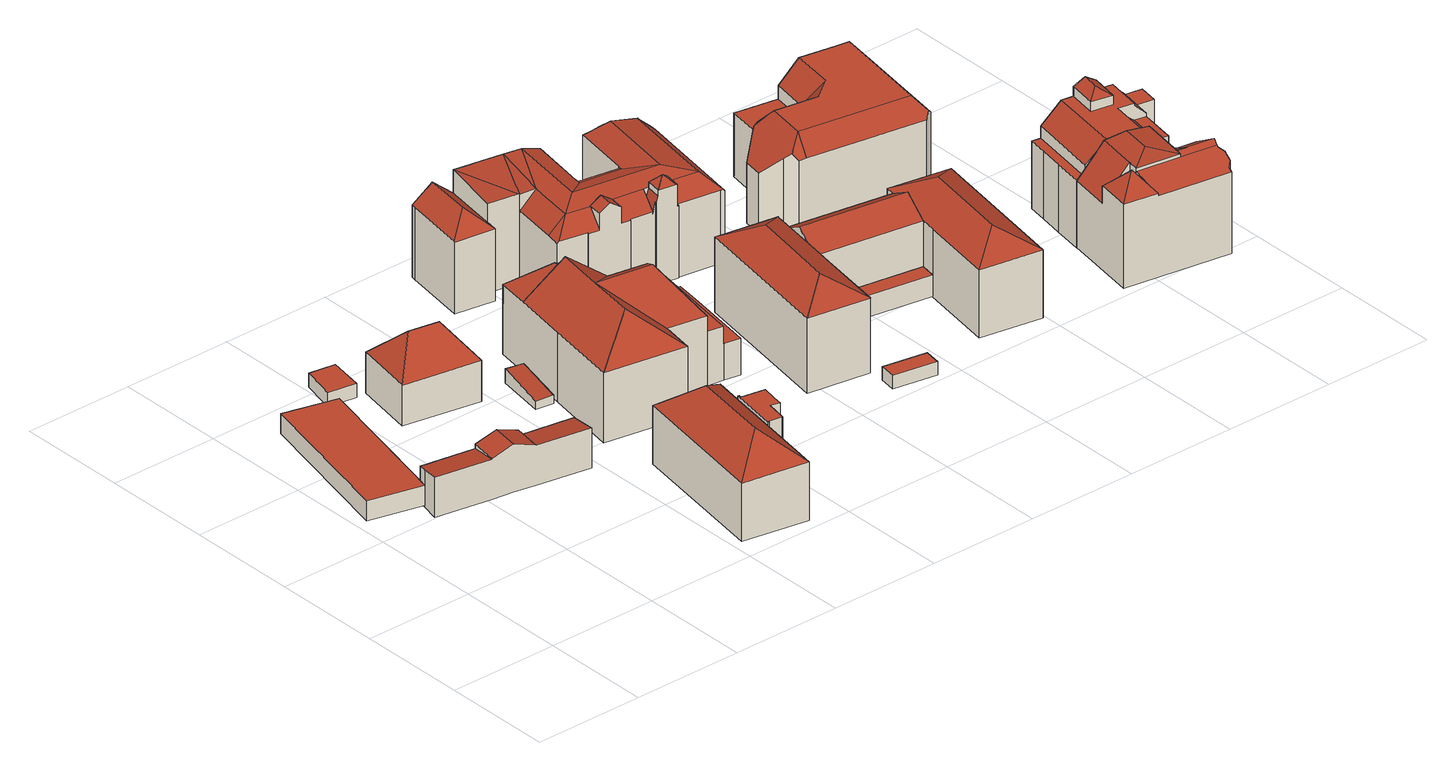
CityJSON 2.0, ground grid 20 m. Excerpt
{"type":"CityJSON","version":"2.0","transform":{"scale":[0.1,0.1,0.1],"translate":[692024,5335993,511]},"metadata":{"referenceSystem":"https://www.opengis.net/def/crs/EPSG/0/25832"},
"CityObjects":{
"building1":{"type":"Building","attributes":{"Gemeindeschluessel":"09162000","HoeheDach":"516.491","HoeheGrund":"512.880","Methode":"1000","NiedrigsteTraufeDesGebaeudes":"516.491","Geometrietyp2DReferenz":"3000","function":"31001_2000","roofType":"1000","measuredHeight":3.61,"storeysAboveGround":1},"geometry":[{"type":"Solid","lod":"2","boundaries":[[[[0,1,2,3]],[[4,5,6,3,2]],[[7,8,5,4]],[[9,0,3,6]],[[9,8,7,1,0]],[[8,9,6,5]],[[1,7,4,2]]]],"semantics":{"surfaces":[{"type":"WallSurface"},{"type":"GroundSurface"},{"type":"RoofSurface","Dachneigung":"90.000","Dachorientierung":"-1.000","Flaeche":"286.578","Z_MAX":"3.611","Z_MAX_ASL":"516.491","Z_MIN":"3.611","Z_MIN_ASL":"516.491"}],"values":[[0,1,0,0,2,0,0]]}}]},
"building2":{"type":"Building","attributes":{"Gemeindeschluessel":"09162000","HoeheDach":"521.251","HoeheGrund":"512.650","Methode":"2000","NiedrigsteTraufeDesGebaeudes":"518.923","Geometrietyp2DReferenz":"3000","function":"31001_1000","roofType":"1000","measuredHeight":8.6,"storeysAboveGround":2},"geometry":[{"type":"Solid","lod":"2","boundaries":[[[[10,11,12,13,14,15,16,17,18,19,20,21]],[[22,23,24,25]],[[26,27,16,15]],[[26,15,14,28]],[[12,11,10,21,20,25,24,29,30,31,32,33]],[[19,22,25,20]],[[34,27,26,28,35,32,31,30,29,24,23,36]],[[33,32,35,37,13,12]],[[27,34,17,16]],[[36,23,22,19,18]],[[37,35,28,14,13]],[[17,34,36,18]]]],"semantics":{"surfaces":[{"type":"WallSurface"},{"type":"RoofSurface","Dachneigung":"71.464","Dachorientierung":"100.058","Flaeche":"21.105","Z_MAX":"8.601","Z_MAX_ASL":"521.251","Z_MIN":"7.294","Z_MIN_ASL":"519.944"},{"type":"GroundSurface"},{"type":"RoofSurface","Dachneigung":"71.459","Dachorientierung":"280.062","Flaeche":"20.927","Z_MAX":"8.601","Z_MAX_ASL":"521.251","Z_MIN":"7.294","Z_MIN_ASL":"519.944"},{"type":"RoofSurface","Dachneigung":"82.028","Dachorientierung":"9.763","Flaeche":"51.138","Z_MAX":"7.143","Z_MAX_ASL":"519.793","Z_MIN":"6.433","Z_MIN_ASL":"519.083"},{"type":"RoofSurface","Dachneigung":"80.293","Dachorientierung":"9.747","Flaeche":"53.078","Z_MAX":"7.173","Z_MAX_ASL":"519.823","Z_MIN":"6.273","Z_MIN_ASL":"518.923"}],"values":[[0,0,1,0,2,0,0,0,3,4,5,0]]}}]},
"building3":{"type":"Building","attributes":{"Gemeindeschluessel":"09162000","HoeheDach":"515.335","HoeheGrund":"512.840","Methode":"1000","NiedrigsteTraufeDesGebaeudes":"515.335","Geometrietyp2DReferenz":"3000","function":"31001_2000","roofType":"1000","measuredHeight":2.5},"geometry":[{"type":"Solid","lod":"2","boundaries":[[[[38,39,40,41]],[[42,43,44,41,40,45]],[[45,46,47,48,43,42]],[[46,39,38,49,48,47]],[[49,38,41,44,43,48]],[[39,46,45,40]]]],"semantics":{"surfaces":[{"type":"WallSurface"},{"type":"GroundSurface"},{"type":"RoofSurface","Dachneigung":"90.000","Dachorientierung":"-1.000","Flaeche":"32.997","Z_MAX":"2.495","Z_MAX_ASL":"515.335","Z_MIN":"2.495","Z_MIN_ASL":"515.335"}],"values":[[0,1,0,2,0,0]]}}]},
"building4":{"type":"Building","attributes":{"Gemeindeschluessel":"09162000","HoeheDach":"525.200","HoeheGrund":"512.439","Methode":"2000","NiedrigsteTraufeDesGebaeudes":"515.942","Geometrietyp2DReferenz":"3000","function":"31001_1000","roofType":"3200","measuredHeight":12.76,"storeysAboveGround":2},"address":[{"country":"Germany","locality":"München","thoroughfareName":"Kaulbachstraße 29b"}],"geometry":[{"type":"Solid","lod":"2","boundaries":[[[[50,51,52,53,54,55,56]],[[57,58,59,60,61]],[[55,54,62,60,63]],[[64,57,61,65,66,67,68,69]],[[68,70,71,51,50,69]],[[69,50,56,72,64]],[[65,62,54,53,66]],[[60,59,63]],[[60,62,65,61]],[[73,70,68,67]],[[66,53,52,74,73,67]],[[56,55,63,59,58,72]],[[72,58,57,64]],[[52,51,71,74]],[[73,74,71,70]]]],"semantics":{"surfaces":[{"type":"RoofSurface","Dachneigung":"38.184","Dachorientierung":"100.008","Flaeche":"38.099","Z_MAX":"12.761","Z_MAX_ASL":"525.200","Z_MIN":"7.271","Z_MIN_ASL":"519.710"},{"type":"WallSurface"},{"type":"RoofSurface","Dachneigung":"45.442","Dachorientierung":"10.113","Flaeche":"76.506","Z_MAX":"12.761","Z_MAX_ASL":"525.200","Z_MIN":"7.323","Z_MIN_ASL":"519.762"},{"type":"GroundSurface"},{"type":"RoofSurface","Dachneigung":"38.184","Dachorientierung":"280.008","Flaeche":"38.044","Z_MAX":"12.761","Z_MAX_ASL":"525.200","Z_MIN":"7.334","Z_MIN_ASL":"519.774"},{"type":"RoofSurface","Dachneigung":"45.404","Dachorientierung":"190.071","Flaeche":"76.669","Z_MAX":"12.761","Z_MAX_ASL":"525.200","Z_MIN":"7.308","Z_MIN_ASL":"519.747"},{"type":"RoofSurface","Dachneigung":"90.000","Dachorientierung":"-1.000","Flaeche":"5.241","Z_MAX":"3.503","Z_MAX_ASL":"515.942","Z_MIN":"3.503","Z_MIN_ASL":"515.942"}],"values":[[0,1,2,3,1,1,1,4,1,1,1,5,1,1,6]]}}]},
"building5":{"type":"Building","attributes":{"Gemeindeschluessel":"09162000","HoeheDach":"527.748","HoeheGrund":"512.340","Methode":"1000","NiedrigsteTraufeDesGebaeudes":"522.783","Geometrietyp2DReferenz":"3000","function":"31001_9998","roofType":"3200","measuredHeight":15.41,"storeysAboveGround":3},"address":[{"country":"Germany","locality":"München","thoroughfareName":"Kaulbachstraße 23"}],"geometry":[{"type":"Solid","lod":"2","boundaries":[[[[75,76,77,78]],[[79,75,80]],[[81,76,82]],[[83,84,85,86]],[[82,76,75,79]],[[81,83,86,87]],[[88,80,89,90]],[[91,88,90,92]],[[80,75,78,89]],[[76,81,87,77]],[[85,92,90,89,78,77,87,86]],[[84,91,92,85]],[[88,91,84,83,81,82,79,80]]]],"semantics":{"surfaces":[{"type":"WallSurface"},{"type":"RoofSurface","Dachneigung":"50.559","Dachorientierung":"191.999","Flaeche":"46.855","Z_MAX":"15.408","Z_MAX_ASL":"527.748","Z_MIN":"10.458","Z_MIN_ASL":"522.798"},{"type":"RoofSurface","Dachneigung":"50.583","Dachorientierung":"11.921","Flaeche":"46.901","Z_MAX":"15.408","Z_MAX_ASL":"527.748","Z_MIN":"10.460","Z_MIN_ASL":"522.800"},{"type":"RoofSurface","Dachneigung":"50.590","Dachorientierung":"281.995","Flaeche":"159.914","Z_MAX":"15.408","Z_MAX_ASL":"527.748","Z_MIN":"10.460","Z_MIN_ASL":"522.800"},{"type":"GroundSurface"},{"type":"RoofSurface","Dachneigung":"50.591","Dachorientierung":"102.003","Flaeche":"160.362","Z_MAX":"15.408","Z_MAX_ASL":"527.748","Z_MIN":"10.443","Z_MIN_ASL":"522.783"}],"values":[[0,1,2,0,3,0,0,0,0,0,4,0,5]]}}]},
"building6":{"type":"Building","attributes":{"Gemeindeschluessel":"09162000","HoeheDach":"514.452","HoeheGrund":"511.951","Methode":"2000","NiedrigsteTraufeDesGebaeudes":"513.348","Geometrietyp2DReferenz":"3000","function":"31001_2000","roofType":"1000","measuredHeight":2.5,"storeysAboveGround":1},"geometry":[{"type":"Solid","lod":"2","boundaries":[[[[93,94,95,96]],[[97,98,99,100]],[[99,96,95,100]],[[98,93,96,99]],[[94,97,100,95]],[[93,98,97,94]]]],"semantics":{"surfaces":[{"type":"WallSurface"},{"type":"GroundSurface"},{"type":"RoofSurface","Dachneigung":"83.017","Dachorientierung":"189.592","Flaeche":"29.592","Z_MAX":"2.501","Z_MAX_ASL":"514.452","Z_MIN":"1.398","Z_MIN_ASL":"513.348"}],"values":[[0,0,1,0,0,2]]}}]},
"building7":{"type":"Building","attributes":{"Gemeindeschluessel":"09162000","HoeheDach":"523.534","HoeheGrund":"512.300","Methode":"1000","NiedrigsteTraufeDesGebaeudes":"523.534","Geometrietyp2DReferenz":"3000","function":"31001_9998","roofType":"1000","measuredHeight":11.23},"geometry":[{"type":"Solid","lod":"2","boundaries":[[[[101,102,103,85]],[[103,102,104,105]],[[106,107,108,109,110,111,112,104,102,101,113,114,115,116]],[[111,110,117,118]],[[108,107,119,120]],[[110,109,121,117]],[[106,116,122,123]],[[104,112,124,105]],[[116,115,92,122]],[[114,113,101,85,125,126,92,115]],[[109,108,120,121]],[[107,106,123,119]],[[112,111,118,124]],[[117,121,120,119,123,122,92,126,125,85,103,105,124,118]]]],"semantics":{"surfaces":[{"type":"WallSurface"},{"type":"RoofSurface","Dachneigung":"90.000","Dachorientierung":"-1.000","Flaeche":"30.739","Z_MAX":"11.234","Z_MAX_ASL":"523.534","Z_MIN":"11.234","Z_MIN_ASL":"523.534"},{"type":"GroundSurface"}],"values":[[0,0,1,0,0,0,0,0,0,0,0,0,0,2]]}}]},
"building8":{"type":"Building","attributes":{"Gemeindeschluessel":"09162000","HoeheDach":"530.410","HoeheGrund":"511.951","Methode":"2000","NiedrigsteTraufeDesGebaeudes":"515.165","Geometrietyp2DReferenz":"3000","function":"31001_1000","roofType":"3100","measuredHeight":18.46,"storeysAboveGround":5},"address":[{"country":"Germany","locality":"München","thoroughfareName":"Kaulbachstraße 29a"}],"geometry":[{"type":"Solid","lod":"2","boundaries":[[[[127,128,129]],[[130,131,132,133]],[[128,127,134,135]],[[136,137,138,139,140]],[[141,142,143,144,135,134,145,146,147,148,149,150,151,152,153,154,155]],[[156,157,154,153]],[[156,158,159,160,161,162,157]],[[163,164,165,139,138,147,146]],[[137,136,166]],[[147,138,137,131,130,161,160,148]],[[129,128,167,168]],[[169,163,146,145]],[[148,160,159,170,171,149]],[[132,166,172,141,155]],[[172,166,136,140]],[[173,174,143,142]],[[175,176,151,150]],[[137,166,132,131]],[[177,174,178,140,165,164,167]],[[175,171,170,179,176]],[[154,157,162,133,132,155]],[[169,127,129,168,164,163]],[[143,174,177,144]],[[176,179,152,151]],[[171,175,150,149]],[[140,139,165]],[[144,177,167,128,135]],[[172,140,178,173]],[[127,169,145,134]],[[178,174,173]],[[159,158,179,170]],[[172,173,142,141]],[[130,133,162,161]],[[164,168,167]],[[179,158,156,153,152]]]],"semantics":{"surfaces":[{"type":"RoofSurface","Dachneigung":"47.871","Dachorientierung":"9.884","Flaeche":"43.146","Z_MAX":"17.359","Z_MAX_ASL":"529.310","Z_MIN":"12.559","Z_MIN_ASL":"524.510"},{"type":"RoofSurface","Dachneigung":"90.000","Dachorientierung":"-1.000","Flaeche":"51.607","Z_MAX":"9.739","Z_MAX_ASL":"521.690","Z_MIN":"9.739","Z_MIN_ASL":"521.690"},{"type":"WallSurface"},{"type":"RoofSurface","Dachneigung":"56.664","Dachorientierung":"9.923","Flaeche":"93.943","Z_MAX":"18.459","Z_MAX_ASL":"530.410","Z_MIN":"12.559","Z_MIN_ASL":"524.510"},{"type":"GroundSurface"},{"type":"RoofSurface","Dachneigung":"90.000","Dachorientierung":"-1.000","Flaeche":"55.639","Z_MAX":"6.599","Z_MAX_ASL":"518.550","Z_MIN":"6.599","Z_MIN_ASL":"518.550"},{"type":"RoofSurface","Dachneigung":"36.322","Dachorientierung":"100.072","Flaeche":"65.606","Z_MAX":"18.458","Z_MAX_ASL":"530.409","Z_MIN":"12.560","Z_MIN_ASL":"524.511"},{"type":"RoofSurface","Dachneigung":"51.474","Dachorientierung":"279.958","Flaeche":"26.670","Z_MAX":"17.359","Z_MAX_ASL":"529.310","Z_MIN":"12.559","Z_MIN_ASL":"524.510"},{"type":"RoofSurface","Dachneigung":"56.674","Dachorientierung":"189.860","Flaeche":"93.724","Z_MAX":"18.459","Z_MAX_ASL":"530.410","Z_MIN":"12.559","Z_MIN_ASL":"524.510"},{"type":"RoofSurface","Dachneigung":"51.898","Dachorientierung":"279.938","Flaeche":"200.896","Z_MAX":"18.459","Z_MAX_ASL":"530.410","Z_MIN":"12.557","Z_MIN_ASL":"524.508"},{"type":"RoofSurface","Dachneigung":"90.000","Dachorientierung":"-1.000","Flaeche":"10.516","Z_MAX":"3.214","Z_MAX_ASL":"515.165","Z_MIN":"3.214","Z_MIN_ASL":"515.165"},{"type":"RoofSurface","Dachneigung":"51.474","Dachorientierung":"99.969","Flaeche":"26.683","Z_MAX":"17.359","Z_MAX_ASL":"529.310","Z_MIN":"12.559","Z_MIN_ASL":"524.510"},{"type":"RoofSurface","Dachneigung":"51.893","Dachorientierung":"99.935","Flaeche":"42.886","Z_MAX":"18.459","Z_MAX_ASL":"530.410","Z_MIN":"12.559","Z_MIN_ASL":"524.510"},{"type":"RoofSurface","Dachneigung":"51.904","Dachorientierung":"99.956","Flaeche":"72.170","Z_MAX":"18.459","Z_MAX_ASL":"530.410","Z_MIN":"12.559","Z_MIN_ASL":"524.510"},{"type":"RoofSurface","Dachneigung":"45.981","Dachorientierung":"189.913","Flaeche":"63.868","Z_MAX":"18.459","Z_MAX_ASL":"530.410","Z_MIN":"12.559","Z_MIN_ASL":"524.510"}],"values":[[0,1,2,3,4,2,5,2,6,2,7,2,2,2,8,2,2,2,9,10,2,11,2,2,2,12,2,13,2,14,2,2,2,2,2]]}}]},
"building9":{"type":"Building","attributes":{"Gemeindeschluessel":"09162000","HoeheDach":"528.611","HoeheGrund":"511.840","Methode":"1000","NiedrigsteTraufeDesGebaeudes":"525.299","Geometrietyp2DReferenz":"3000","function":"31001_1000","roofType":"3200","measuredHeight":16.77,"storeysAboveGround":5},"address":[{"country":"Germany","locality":"München","thoroughfareName":"Kaulbachstraße 29"}],"geometry":[{"type":"Solid","lod":"2","boundaries":[[[[180,181,182,183]],[[184,185,181,186]],[[185,187,188,189]],[[190,187,185,184]],[[181,185,189,182]],[[191,186,181,180]],[[192,193,191,180,183]],[[188,187,190,194,195]],[[196,192,183,182,189,188,195]],[[193,197,194,190,184,186,191]],[[194,197,196,195]],[[197,193,192,196]]]],"semantics":{"surfaces":[{"type":"WallSurface"},{"type":"RoofSurface","Dachneigung":"59.910","Dachorientierung":"280.023","Flaeche":"145.196","Z_MAX":"16.771","Z_MAX_ASL":"528.611","Z_MIN":"13.459","Z_MIN_ASL":"525.299"},{"type":"RoofSurface","Dachneigung":"59.912","Dachorientierung":"9.460","Flaeche":"37.561","Z_MAX":"16.771","Z_MAX_ASL":"528.611","Z_MIN":"13.459","Z_MIN_ASL":"525.299"},{"type":"RoofSurface","Dachneigung":"59.924","Dachorientierung":"189.420","Flaeche":"37.627","Z_MAX":"16.771","Z_MAX_ASL":"528.611","Z_MIN":"13.463","Z_MIN_ASL":"525.303"},{"type":"GroundSurface"},{"type":"RoofSurface","Dachneigung":"59.910","Dachorientierung":"100.023","Flaeche":"144.546","Z_MAX":"16.771","Z_MAX_ASL":"528.611","Z_MIN":"13.463","Z_MIN_ASL":"525.303"}],"values":[[0,1,0,2,0,3,0,0,4,5,0,0]]}}]},
"building10":{"type":"Building","attributes":{"Gemeindeschluessel":"09162000","HoeheDach":"514.348","HoeheGrund":"511.948","Methode":"1000","NiedrigsteTraufeDesGebaeudes":"514.348","Geometrietyp2DReferenz":"3000","function":"31001_2000","roofType":"1000","measuredHeight":2.4,"storeysAboveGround":1},"geometry":[{"type":"Solid","lod":"2","boundaries":[[[[198,199,200,201]],[[202,203,201,200]],[[204,205,199,198]],[[205,202,200,199]],[[203,204,198,201]],[[204,203,202,205]]]],"semantics":{"surfaces":[{"type":"GroundSurface"},{"type":"WallSurface"},{"type":"RoofSurface","Dachneigung":"90.000","Dachorientierung":"-1.000","Flaeche":"23.980","Z_MAX":"2.400","Z_MAX_ASL":"514.348","Z_MIN":"2.400","Z_MIN_ASL":"514.348"}],"values":[[0,1,1,1,1,2]]}}]},
"building11":{"type":"Building","attributes":{"Gemeindeschluessel":"09162000","HoeheDach":"529.680","HoeheGrund":"511.080","Methode":"2000","NiedrigsteTraufeDesGebaeudes":"524.030","Geometrietyp2DReferenz":"3000","function":"31001_9998","roofType":"3100","measuredHeight":18.6,"storeysAboveGround":3},"address":[{"country":"Germany","locality":"München","thoroughfareName":"Kaulbachstraße 31a"}],"geometry":[{"type":"Solid","lod":"2","boundaries":[[[[206,207,208,209,210,211]],[[212,213,214,215,216]],[[217,218,219,220,221]],[[222,223,224,225,226,207,227,228,229]],[[230,231,232,233]],[[234,235,236,237,238]],[[239,240,241,242,243,244,245]],[[246,247,248,249,250,225]],[[251,252,253,254]],[[255,256,257,258,259,260,230,233,261]],[[262,218,217,263]],[[264,265,266,267,268,269,270,271,272]],[[257,273,274,258]],[[225,250,220,219,226]],[[275,276,227,207,206]],[[273,257,256,224]],[[277,278,279,280]],[[281,282,275]],[[235,234,283,282,281,284,285]],[[240,239,252,251,214,213]],[[286,287,241,240,213,212]],[[288,289,290,291]],[[292,293,222,229,265,264]],[[267,266,294,295]],[[296,242,241,287]],[[259,297,223,260]],[[270,237,236,271]],[[298,299,300]],[[281,275,301,284]],[[230,260,223,302,303,231]],[[289,262,263,290]],[[304,305,248,247]],[[306,286,212,216,307]],[[237,270,269,228,227,238]],[[278,277,261,233,232,308,272,271,236,235,285,306,307,309,254,253,245,244,310,311,291,290,263,217,221,312,305,304]],[[274,297,259]],[[297,273,224,223]],[[222,302,223]],[[221,220,250,249,312]],[[226,300,208,207]],[[227,313,283,234,238]],[[304,247,246,279,278]],[[292,264,272,308]],[[295,314,268,267]],[[227,276,275,282,283,313]],[[249,248,305,312]],[[280,255,261,277]],[[232,231,303,293,292,308]],[[284,301,243,242,315]],[[294,266,265,229]],[[301,275,206]],[[252,239,245,253]],[[315,242,296]],[[268,314,228,269]],[[222,293,303,302]],[[210,311,310,211]],[[274,259,258]],[[243,301,206,211,310,244]],[[209,208,316]],[[216,215,309,307]],[[273,297,274]],[[299,316,208,300]],[[309,215,214,251,254]],[[311,210,209,316,299,298,288,291]],[[279,246,225,224,256,255,280]],[[219,218,262,289,288,298,300,226]],[[284,315,296,287,286,306,285]],[[228,314,295,294,229]]]],"semantics":{"surfaces":[{"type":"RoofSurface","Dachneigung":"72.019","Dachorientierung":"99.634","Flaeche":"45.232","Z_MAX":"17.130","Z_MAX_ASL":"528.210","Z_MIN":"16.070","Z_MIN_ASL":"527.150"},{"type":"RoofSurface","Dachneigung":"49.014","Dachorientierung":"189.465","Flaeche":"17.982","Z_MAX":"16.170","Z_MAX_ASL":"527.250","Z_MIN":"12.970","Z_MIN_ASL":"524.050"},{"type":"WallSurface"},{"type":"RoofSurface","Dachneigung":"72.422","Dachorientierung":"189.465","Flaeche":"69.694","Z_MAX":"17.130","Z_MAX_ASL":"528.210","Z_MIN":"16.070","Z_MIN_ASL":"527.150"},{"type":"RoofSurface","Dachneigung":"45.479","Dachorientierung":"99.643","Flaeche":"85.239","Z_MAX":"16.070","Z_MAX_ASL":"527.150","Z_MIN":"12.999","Z_MIN_ASL":"524.079"},{"type":"RoofSurface","Dachneigung":"47.008","Dachorientierung":"99.631","Flaeche":"3.418","Z_MAX":"18.600","Z_MAX_ASL":"529.680","Z_MIN":"17.010","Z_MIN_ASL":"528.090"},{"type":"RoofSurface","Dachneigung":"77.911","Dachorientierung":"99.632","Flaeche":"83.192","Z_MAX":"17.130","Z_MAX_ASL":"528.210","Z_MIN":"16.070","Z_MIN_ASL":"527.150"},{"type":"RoofSurface","Dachneigung":"72.020","Dachorientierung":"279.632","Flaeche":"40.703","Z_MAX":"17.130","Z_MAX_ASL":"528.210","Z_MIN":"16.070","Z_MIN_ASL":"527.150"},{"type":"RoofSurface","Dachneigung":"49.105","Dachorientierung":"279.484","Flaeche":"51.487","Z_MAX":"16.170","Z_MAX_ASL":"527.250","Z_MIN":"13.009","Z_MIN_ASL":"524.089"},{"type":"RoofSurface","Dachneigung":"49.105","Dachorientierung":"99.484","Flaeche":"51.822","Z_MAX":"16.170","Z_MAX_ASL":"527.250","Z_MIN":"12.970","Z_MIN_ASL":"524.050"},{"type":"RoofSurface","Dachneigung":"43.239","Dachorientierung":"189.465","Flaeche":"22.733","Z_MAX":"16.070","Z_MAX_ASL":"527.150","Z_MIN":"13.113","Z_MIN_ASL":"524.193"},{"type":"RoofSurface","Dachneigung":"57.016","Dachorientierung":"99.631","Flaeche":"6.362","Z_MAX":"17.388","Z_MAX_ASL":"528.468","Z_MIN":"16.142","Z_MIN_ASL":"527.222"},{"type":"RoofSurface","Dachneigung":"83.824","Dachorientierung":"187.155","Flaeche":"15.244","Z_MAX":"17.122","Z_MAX_ASL":"528.202","Z_MIN":"16.070","Z_MIN_ASL":"527.150"},{"type":"RoofSurface","Dachneigung":"15.174","Dachorientierung":"279.631","Flaeche":"8.834","Z_MAX":"16.070","Z_MAX_ASL":"527.150","Z_MIN":"12.950","Z_MIN_ASL":"524.030"},{"type":"RoofSurface","Dachneigung":"43.239","Dachorientierung":"189.465","Flaeche":"22.803","Z_MAX":"16.070","Z_MAX_ASL":"527.150","Z_MIN":"13.109","Z_MIN_ASL":"524.189"},{"type":"GroundSurface"},{"type":"RoofSurface","Dachneigung":"47.008","Dachorientierung":"279.631","Flaeche":"3.418","Z_MAX":"18.600","Z_MAX_ASL":"529.680","Z_MIN":"17.010","Z_MIN_ASL":"528.090"},{"type":"RoofSurface","Dachneigung":"72.422","Dachorientierung":"9.465","Flaeche":"40.860","Z_MAX":"17.130","Z_MAX_ASL":"528.210","Z_MIN":"16.070","Z_MIN_ASL":"527.150"},{"type":"RoofSurface","Dachneigung":"44.727","Dachorientierung":"279.630","Flaeche":"6.187","Z_MAX":"16.070","Z_MAX_ASL":"527.150","Z_MIN":"13.000","Z_MIN_ASL":"524.080"},{"type":"RoofSurface","Dachneigung":"57.016","Dachorientierung":"279.630","Flaeche":"6.365","Z_MAX":"17.388","Z_MAX_ASL":"528.468","Z_MIN":"16.142","Z_MIN_ASL":"527.222"},{"type":"RoofSurface","Dachneigung":"45.928","Dachorientierung":"279.624","Flaeche":"36.320","Z_MAX":"15.987","Z_MAX_ASL":"527.067","Z_MIN":"13.043","Z_MIN_ASL":"524.123"},{"type":"RoofSurface","Dachneigung":"83.932","Dachorientierung":"190.242","Flaeche":"44.380","Z_MAX":"17.122","Z_MAX_ASL":"528.202","Z_MIN":"16.079","Z_MIN_ASL":"527.159"},{"type":"RoofSurface","Dachneigung":"83.829","Dachorientierung":"190.242","Flaeche":"15.864","Z_MAX":"17.122","Z_MAX_ASL":"528.202","Z_MIN":"16.070","Z_MIN_ASL":"527.150"},{"type":"RoofSurface","Dachneigung":"84.113","Dachorientierung":"187.155","Flaeche":"29.196","Z_MAX":"17.122","Z_MAX_ASL":"528.202","Z_MIN":"16.079","Z_MIN_ASL":"527.159"},{"type":"RoofSurface","Dachneigung":"42.694","Dachorientierung":"189.465","Flaeche":"3.438","Z_MAX":"18.600","Z_MAX_ASL":"529.680","Z_MIN":"17.064","Z_MIN_ASL":"528.144"},{"type":"RoofSurface","Dachneigung":"42.694","Dachorientierung":"9.465","Flaeche":"3.690","Z_MAX":"18.600","Z_MAX_ASL":"529.680","Z_MIN":"17.010","Z_MIN_ASL":"528.090"},{"type":"RoofSurface","Dachneigung":"70.141","Dachorientierung":"9.465","Flaeche":"6.632","Z_MAX":"16.070","Z_MAX_ASL":"527.150","Z_MIN":"15.750","Z_MIN_ASL":"526.830"},{"type":"RoofSurface","Dachneigung":"43.239","Dachorientierung":"189.465","Flaeche":"27.369","Z_MAX":"16.070","Z_MAX_ASL":"527.150","Z_MIN":"13.005","Z_MIN_ASL":"524.085"},{"type":"RoofSurface","Dachneigung":"77.911","Dachorientierung":"279.635","Flaeche":"65.926","Z_MAX":"17.130","Z_MAX_ASL":"528.210","Z_MIN":"16.070","Z_MIN_ASL":"527.150"}],"values":[[0,1,2,3,2,2,2,4,2,2,2,2,5,6,7,2,2,2,2,8,9,2,10,11,2,2,2,2,12,13,2,2,2,14,15,16,2,2,2,17,18,2,2,19,20,2,2,2,21,2,22,2,23,2,2,2,24,2,2,2,25,26,2,2,27,28,2,2]]}}]},
"building12":{"type":"Building","attributes":{"Gemeindeschluessel":"09162000","HoeheDach":"515.807","HoeheGrund":"511.930","Methode":"1000","NiedrigsteTraufeDesGebaeudes":"515.807","Geometrietyp2DReferenz":"3000","function":"31001_1000","roofType":"1000","measuredHeight":3.88,"storeysAboveGround":1},"geometry":[{"type":"Solid","lod":"2","boundaries":[[[[317,318,319,320]],[[321,322,323,324]],[[318,317,322,321,325]],[[318,325,326,319]],[[322,317,320,323]],[[325,321,324,326]],[[323,320,319,326,324]]]],"semantics":{"surfaces":[{"type":"WallSurface"},{"type":"RoofSurface","Dachneigung":"90.000","Dachorientierung":"-1.000","Flaeche":"57.495","Z_MAX":"3.878","Z_MAX_ASL":"515.807","Z_MIN":"3.878","Z_MIN_ASL":"515.807"},{"type":"GroundSurface"}],"values":[[0,0,1,0,0,0,2]]}}]},
"building13":{"type":"Building","attributes":{"Gemeindeschluessel":"09162000","HoeheDach":"515.260","HoeheGrund":"511.760","Methode":"1000","NiedrigsteTraufeDesGebaeudes":"513.760","Geometrietyp2DReferenz":"3000","function":"31001_2000","roofType":"3500","measuredHeight":3.5,"storeysAboveGround":1},"geometry":[{"type":"Solid","lod":"2","boundaries":[[[[327,328,329,330]],[[328,331,332]],[[333,327,330,334]],[[332,333,334,335]],[[327,331,328]],[[333,331,327]],[[330,329,335,334]],[[328,332,335,329]],[[332,331,333]]]],"semantics":{"surfaces":[{"type":"WallSurface"},{"type":"RoofSurface","Dachneigung":"47.365","Dachorientierung":"9.612","Flaeche":"4.178","Z_MAX":"3.500","Z_MAX_ASL":"515.260","Z_MIN":"2.000","Z_MIN_ASL":"513.760"},{"type":"RoofSurface","Dachneigung":"51.449","Dachorientierung":"279.752","Flaeche":"3.908","Z_MAX":"3.500","Z_MAX_ASL":"515.260","Z_MIN":"2.000","Z_MIN_ASL":"513.760"},{"type":"RoofSurface","Dachneigung":"47.147","Dachorientierung":"189.587","Flaeche":"4.171","Z_MAX":"3.500","Z_MAX_ASL":"515.260","Z_MIN":"2.000","Z_MIN_ASL":"513.760"},{"type":"GroundSurface"},{"type":"RoofSurface","Dachneigung":"51.644","Dachorientierung":"99.578","Flaeche":"3.922","Z_MAX":"3.500","Z_MAX_ASL":"515.260","Z_MIN":"2.000","Z_MIN_ASL":"513.760"}],"values":[[0,1,0,0,2,3,4,0,5]]}}]},
"building14":{"type":"Building","attributes":{"Gemeindeschluessel":"09162000","HoeheDach":"526.805","HoeheGrund":"511.851","Methode":"1000","NiedrigsteTraufeDesGebaeudes":"524.010","Geometrietyp2DReferenz":"3000","function":"31001_1000","roofType":"3100","measuredHeight":14.95,"storeysAboveGround":4},"geometry":[{"type":"Solid","lod":"2","boundaries":[[[[336,337,323,320]],[[338,339,320,323]],[[340,341,336,320,339]],[[342,340,339,338]],[[337,343,342,338,323]],[[341,343,337,336]],[[340,342,343,341]]]],"semantics":{"surfaces":[{"type":"WallSurface"},{"type":"GroundSurface"},{"type":"RoofSurface","Dachneigung":"59.322","Dachorientierung":"189.486","Flaeche":"106.736","Z_MAX":"14.954","Z_MAX_ASL":"526.805","Z_MIN":"12.159","Z_MIN_ASL":"524.010"},{"type":"RoofSurface","Dachneigung":"59.322","Dachorientierung":"9.486","Flaeche":"106.946","Z_MAX":"14.954","Z_MAX_ASL":"526.805","Z_MIN":"12.167","Z_MIN_ASL":"524.018"}],"values":[[0,1,0,0,0,2,3]]}}]},
"building15":{"type":"Building","attributes":{"Gemeindeschluessel":"09162000","HoeheDach":"527.380","HoeheGrund":"511.828","Methode":"1000","NiedrigsteTraufeDesGebaeudes":"524.084","Geometrietyp2DReferenz":"3000","function":"31001_1000","roofType":"3200","measuredHeight":15.55,"storeysAboveGround":4},"address":[{"country":"Germany","locality":"München","thoroughfareName":"Kaulbachstraße 27"}],"geometry":[{"type":"Solid","lod":"2","boundaries":[[[[344,345,346,347,348,349,350]],[[351,352,353]],[[349,351,354,355,350]],[[352,351,349,348]],[[354,356,357,355]],[[358,359,346,345]],[[353,352,360,359,358,357,356]],[[359,360,347,346]],[[357,358,345,344]],[[347,360,352,348]],[[351,353,356,354]],[[355,357,344,350]]]],"semantics":{"surfaces":[{"type":"GroundSurface"},{"type":"RoofSurface","Dachneigung":"60.115","Dachorientierung":"9.528","Flaeche":"37.763","Z_MAX":"15.553","Z_MAX_ASL":"527.380","Z_MIN":"12.264","Z_MIN_ASL":"524.092"},{"type":"WallSurface"},{"type":"RoofSurface","Dachneigung":"60.097","Dachorientierung":"189.572","Flaeche":"37.653","Z_MAX":"15.553","Z_MAX_ASL":"527.380","Z_MIN":"12.256","Z_MIN_ASL":"524.084"},{"type":"RoofSurface","Dachneigung":"60.115","Dachorientierung":"280.064","Flaeche":"144.295","Z_MAX":"15.553","Z_MAX_ASL":"527.380","Z_MIN":"12.264","Z_MIN_ASL":"524.092"},{"type":"RoofSurface","Dachneigung":"60.115","Dachorientierung":"100.064","Flaeche":"144.920","Z_MAX":"15.553","Z_MAX_ASL":"527.380","Z_MIN":"12.264","Z_MIN_ASL":"524.092"}],"values":[[0,1,2,2,3,2,4,2,2,2,5,2]]}}]},
"building16":{"type":"Building","attributes":{"name":"Hochschule für Philosophie","Gemeindeschluessel":"09162000","HoeheDach":"528.870","HoeheGrund":"511.072","Methode":"2000","NiedrigsteTraufeDesGebaeudes":"521.946","Geometrietyp2DReferenz":"3000","function":"31001_9998","roofType":"1000","measuredHeight":17.8,"storeysAboveGround":3},"address":[{"country":"Germany","locality":"München","thoroughfareName":"Kaulbachstraße 31"}],"geometry":[{"type":"Solid","lod":"2","boundaries":[[[[361,362,363]],[[364,365,366,367,368,369,370,371,372,373,374,375,376]],[[371,377,378,379,380,381,372]],[[382,383,384,385,386]],[[387,388,389,390,383,382]],[[391,379,378,392]],[[370,393,394,395,396,397,377,371]],[[398,399,366,365]],[[396,400,401,397]],[[375,387,382,386,376]],[[393,363,362,402,403,394]],[[396,395,400]],[[403,391,392,404]],[[368,405,406,407,369]],[[388,387,375,374]],[[389,388,374,373]],[[385,384,408,409]],[[372,381,390,389,373]],[[380,379,391,410]],[[410,391,403,402]],[[364,376,386,385,409]],[[361,407,406,362]],[[398,365,364,409,408]],[[399,411,367,366]],[[390,381,380,410,402,362,384,383]],[[369,407,361,363,393,370]],[[408,384,362,406,405,411,399,398]],[[404,392,378,377,397,401]],[[403,404,401,400,395,394]],[[411,405,368,367]]]],"semantics":{"surfaces":[{"type":"WallSurface"},{"type":"GroundSurface"},{"type":"RoofSurface","Dachneigung":"34.689","Dachorientierung":"189.565","Flaeche":"92.602","Z_MAX":"17.798","Z_MAX_ASL":"528.870","Z_MIN":"14.189","Z_MIN_ASL":"525.261"},{"type":"RoofSurface","Dachneigung":"40.735","Dachorientierung":"99.575","Flaeche":"90.723","Z_MAX":"17.798","Z_MAX_ASL":"528.870","Z_MIN":"14.246","Z_MIN_ASL":"525.318"},{"type":"RoofSurface","Dachneigung":"41.131","Dachorientierung":"9.565","Flaeche":"39.881","Z_MAX":"17.798","Z_MAX_ASL":"528.870","Z_MIN":"13.888","Z_MIN_ASL":"524.960"},{"type":"RoofSurface","Dachneigung":"90.000","Dachorientierung":"-1.000","Flaeche":"0.083","Z_MAX":"11.648","Z_MAX_ASL":"522.720","Z_MIN":"11.648","Z_MIN_ASL":"522.720"},{"type":"RoofSurface","Dachneigung":"34.571","Dachorientierung":"194.949","Flaeche":"5.467","Z_MAX":"17.798","Z_MAX_ASL":"528.870","Z_MIN":"14.166","Z_MIN_ASL":"525.238"},{"type":"RoofSurface","Dachneigung":"43.962","Dachorientierung":"279.575","Flaeche":"39.522","Z_MAX":"17.798","Z_MAX_ASL":"528.870","Z_MIN":"13.888","Z_MIN_ASL":"524.960"},{"type":"RoofSurface","Dachneigung":"42.311","Dachorientierung":"323.386","Flaeche":"16.949","Z_MAX":"17.798","Z_MAX_ASL":"528.870","Z_MIN":"13.888","Z_MIN_ASL":"524.960"},{"type":"RoofSurface","Dachneigung":"44.115","Dachorientierung":"336.390","Flaeche":"4.753","Z_MAX":"17.798","Z_MAX_ASL":"528.870","Z_MIN":"14.267","Z_MIN_ASL":"525.339"},{"type":"RoofSurface","Dachneigung":"90.000","Dachorientierung":"-1.000","Flaeche":"252.163","Z_MAX":"17.798","Z_MAX_ASL":"528.870","Z_MIN":"17.798","Z_MIN_ASL":"528.870"},{"type":"RoofSurface","Dachneigung":"40.135","Dachorientierung":"279.575","Flaeche":"70.236","Z_MAX":"17.798","Z_MAX_ASL":"528.870","Z_MIN":"10.875","Z_MIN_ASL":"521.946"},{"type":"RoofSurface","Dachneigung":"90.000","Dachorientierung":"-1.000","Flaeche":"61.534","Z_MAX":"11.568","Z_MAX_ASL":"522.640","Z_MIN":"11.568","Z_MIN_ASL":"522.640"}],"values":[[0,1,0,2,3,0,0,0,0,0,4,5,0,0,0,0,6,0,7,8,0,9,0,0,10,0,11,12,0,0]]}}]},
"building17":{"type":"Building","attributes":{"Gemeindeschluessel":"09162000","HoeheDach":"529.890","HoeheGrund":"511.401","Methode":"2000","NiedrigsteTraufeDesGebaeudes":"523.389","Geometrietyp2DReferenz":"3000","function":"31001_1000","roofType":"3200","measuredHeight":18.49,"storeysAboveGround":4},"address":[{"country":"Germany","locality":"München","thoroughfareName":"Kaulbachstraße 22"}],"geometry":[{"type":"Solid","lod":"2","boundaries":[[[[412,413,414]],[[415,416,417,418]],[[419,420,421,422,423]],[[424,425,426,427]],[[428,412,429]],[[430,431,432]],[[433,413,434,430,432,415,418]],[[435,427,426,436,433,418,417,437,438,439,440,441,442,443]],[[444,445,446,447]],[[414,448,449]],[[450,421,420]],[[437,451,452,453,454,438]],[[436,455,448,414,413,433]],[[456,445,444]],[[441,440,457,458]],[[428,431,430,434,412]],[[446,445,459,428,429]],[[460,461,435,443]],[[462,422,463,464]],[[421,450,464,463]],[[461,424,427,435]],[[449,429,412,414]],[[439,465,466,457,440]],[[459,431,428]],[[454,465,439,438]],[[423,422,462,467,447,468]],[[446,429,449]],[[442,419,423,468,460,443]],[[457,466,464,450,458]],[[422,421,463]],[[425,455,436,426]],[[465,454,453,456,444,467,464,466]],[[444,447,467]],[[448,455,425,424,461,460,468,447,446,449]],[[453,452,459,445,456]],[[459,452,451,416,415,432,431]],[[462,464,467]],[[434,413,412]],[[416,451,437,417]],[[441,458,450,420,419,442]]]],"semantics":{"surfaces":[{"type":"RoofSurface","Dachneigung":"46.908","Dachorientierung":"188.836","Flaeche":"15.090","Z_MAX":"18.489","Z_MAX_ASL":"529.890","Z_MIN":"15.234","Z_MIN_ASL":"526.635"},{"type":"WallSurface"},{"type":"RoofSurface","Dachneigung":"58.160","Dachorientierung":"8.817","Flaeche":"27.373","Z_MAX":"17.989","Z_MAX_ASL":"529.390","Z_MIN":"14.937","Z_MIN_ASL":"526.339"},{"type":"RoofSurface","Dachneigung":"21.778","Dachorientierung":"99.984","Flaeche":"3.684","Z_MAX":"18.489","Z_MAX_ASL":"529.890","Z_MIN":"15.189","Z_MIN_ASL":"526.590"},{"type":"GroundSurface"},{"type":"RoofSurface","Dachneigung":"83.324","Dachorientierung":"188.817","Flaeche":"16.223","Z_MAX":"18.289","Z_MAX_ASL":"529.690","Z_MIN":"17.819","Z_MIN_ASL":"529.220"},{"type":"RoofSurface","Dachneigung":"41.656","Dachorientierung":"8.817","Flaeche":"11.037","Z_MAX":"18.489","Z_MAX_ASL":"529.890","Z_MIN":"15.189","Z_MIN_ASL":"526.590"},{"type":"RoofSurface","Dachneigung":"62.350","Dachorientierung":"8.817","Flaeche":"4.961","Z_MAX":"17.819","Z_MAX_ASL":"529.220","Z_MIN":"15.249","Z_MIN_ASL":"526.650"},{"type":"RoofSurface","Dachneigung":"24.870","Dachorientierung":"81.883","Flaeche":"8.347","Z_MAX":"18.489","Z_MAX_ASL":"529.890","Z_MIN":"15.189","Z_MIN_ASL":"526.590"},{"type":"RoofSurface","Dachneigung":"53.578","Dachorientierung":"188.817","Flaeche":"7.408","Z_MAX":"17.989","Z_MAX_ASL":"529.390","Z_MIN":"17.319","Z_MIN_ASL":"528.720"},{"type":"RoofSurface","Dachneigung":"34.462","Dachorientierung":"99.984","Flaeche":"18.725","Z_MAX":"17.819","Z_MAX_ASL":"529.220","Z_MIN":"15.249","Z_MIN_ASL":"526.650"},{"type":"RoofSurface","Dachneigung":"83.319","Dachorientierung":"99.984","Flaeche":"30.312","Z_MAX":"18.289","Z_MAX_ASL":"529.690","Z_MIN":"17.819","Z_MIN_ASL":"529.220"},{"type":"RoofSurface","Dachneigung":"58.509","Dachorientierung":"188.817","Flaeche":"72.698","Z_MAX":"17.319","Z_MAX_ASL":"528.720","Z_MIN":"14.659","Z_MIN_ASL":"526.061"},{"type":"RoofSurface","Dachneigung":"83.319","Dachorientierung":"279.984","Flaeche":"30.622","Z_MAX":"18.289","Z_MAX_ASL":"529.690","Z_MIN":"17.819","Z_MIN_ASL":"529.220"},{"type":"RoofSurface","Dachneigung":"40.313","Dachorientierung":"279.984","Flaeche":"58.177","Z_MAX":"17.819","Z_MAX_ASL":"529.220","Z_MIN":"11.988","Z_MIN_ASL":"523.389"},{"type":"RoofSurface","Dachneigung":"48.108","Dachorientierung":"279.984","Flaeche":"15.540","Z_MAX":"18.489","Z_MAX_ASL":"529.890","Z_MIN":"15.234","Z_MIN_ASL":"526.635"}],"values":[[0,1,2,1,3,1,1,4,1,1,1,1,1,5,1,6,1,1,1,7,1,8,1,1,1,9,1,1,10,1,1,11,1,12,13,14,1,15,1,1]]}}]},
"building18":{"type":"Building","attributes":{"Gemeindeschluessel":"09162000","HoeheDach":"532.240","HoeheGrund":"511.320","Methode":"2000","NiedrigsteTraufeDesGebaeudes":"523.490","Geometrietyp2DReferenz":"3000","function":"31001_1000","roofType":"1000","measuredHeight":20.92,"storeysAboveGround":4},"address":[{"country":"Germany","locality":"München","thoroughfareName":"Kaulbachstraße 22a"}],"geometry":[{"type":"Solid","lod":"2","boundaries":[[[[469,470,471,472,473]],[[469,473,474,475]],[[476,477,476,478]],[[479,480,481,482]],[[474,473,472,483,484,485]],[[483,472,471,486,487,488,489]],[[470,469,475,490]],[[491,492,493,494,495]],[[496,497,498,499]],[[500,477,501,502,503,504,505,506,487,486,507,508,509,510,511,512,513,514,515,516]],[[516,515,497,496,517,518]],[[492,489,488,519,520,521,493]],[[522,495,494,523,524,525]],[[523,526,527,524]],[[470,490,528,507,486,471]],[[504,503,529,479]],[[480,502,501,481]],[[530,500,516,518]],[[529,480,479]],[[504,479,482,505]],[[523,494,493,521,531,526]],[[532,527,526,531,533,478,451,534,535]],[[520,519,506,505,482,481,501,477,476,478,533]],[[536,416,530,518,517,537,538]],[[451,416,536,534]],[[520,533,531,521]],[[539,484,483,489,492,491,540]],[[485,484,539,540,522,525,524,527,532,535,534,536,538,537,499,498,514,513,512,511,510,509,508,507,528,490,475,474]],[[503,502,480,529]],[[451,478,476,477,500,530,416]],[[517,496,499,537]],[[506,519,488,487]],[[491,495,522,540]],[[497,515,514,498]]]],"semantics":{"surfaces":[{"type":"RoofSurface","Dachneigung":"90.000","Dachorientierung":"-1.000","Flaeche":"10.845","Z_MAX":"15.520","Z_MAX_ASL":"526.840","Z_MIN":"15.520","Z_MIN_ASL":"526.840"},{"type":"WallSurface"},{"type":"RoofSurface","Dachneigung":"47.370","Dachorientierung":"102.113","Flaeche":"19.646","Z_MAX":"17.570","Z_MAX_ASL":"528.890","Z_MIN":"15.470","Z_MIN_ASL":"526.790"},{"type":"RoofSurface","Dachneigung":"90.000","Dachorientierung":"-1.000","Flaeche":"14.180","Z_MAX":"15.000","Z_MAX_ASL":"526.320","Z_MIN":"15.000","Z_MIN_ASL":"526.320"},{"type":"RoofSurface","Dachneigung":"90.000","Dachorientierung":"-1.000","Flaeche":"21.523","Z_MAX":"12.170","Z_MAX_ASL":"523.490","Z_MIN":"12.170","Z_MIN_ASL":"523.490"},{"type":"RoofSurface","Dachneigung":"59.394","Dachorientierung":"102.113","Flaeche":"9.851","Z_MAX":"20.920","Z_MAX_ASL":"532.240","Z_MIN":"19.730","Z_MIN_ASL":"531.050"},{"type":"RoofSurface","Dachneigung":"59.344","Dachorientierung":"192.981","Flaeche":"4.696","Z_MAX":"20.920","Z_MAX_ASL":"532.240","Z_MIN":"19.730","Z_MIN_ASL":"531.050"},{"type":"RoofSurface","Dachneigung":"53.319","Dachorientierung":"102.112","Flaeche":"24.515","Z_MAX":"17.170","Z_MAX_ASL":"528.490","Z_MIN":"15.000","Z_MIN_ASL":"526.320"},{"type":"RoofSurface","Dachneigung":"90.000","Dachorientierung":"-1.000","Flaeche":"79.891","Z_MAX":"17.970","Z_MAX_ASL":"529.290","Z_MIN":"17.970","Z_MIN_ASL":"529.290"},{"type":"GroundSurface"},{"type":"RoofSurface","Dachneigung":"59.395","Dachorientierung":"282.113","Flaeche":"9.851","Z_MAX":"20.920","Z_MAX_ASL":"532.240","Z_MIN":"19.730","Z_MIN_ASL":"531.050"},{"type":"RoofSurface","Dachneigung":"46.340","Dachorientierung":"282.113","Flaeche":"68.295","Z_MAX":"17.940","Z_MAX_ASL":"529.260","Z_MIN":"14.420","Z_MIN_ASL":"525.740"}],"values":[[0,1,1,1,1,2,1,3,1,1,4,1,1,1,1,5,1,1,6,1,7,1,8,1,1,1,1,9,10,11,1,1,1,1]]}}]}
},
"vertices":[
[100,417,55],[3,442,55],[3,442,19],[100,417,19],[70,721,19],[167,696,19],[104,433,19],[70,721,55],[167,696,55],[104,433,55],
[232,361,16],[270,354,16],[369,337,16],[369,337,88],[270,354,88],[270,354,89],[232,361,103],[193,367,89],[193,367,88],[92,385,88],[92,385,16],[193,367,16],[100,417,83],[104,433,81],[104,433,16],[100,417,16],[279,405,89],[240,411,103],[279,405,79],[202,417,16],[240,411,16],[279,405,16],[378,389,16],[378,388,16],[202,417,89],[378,389,79],[202,417,81],[378,388,79],
[192,797,43],[240,790,43],[240,790,18],[192,797,18],[178,734,18],[176,734,18],[181,753,18],[228,726,18],[228,726,43],[178,734,43],[176,734,43],[181,753,43],
[378,638,88],[378,638,87],[386,683,87],[386,683,88],[389,705,88],[338,659,142],[370,598,88],[231,622,14],[231,622,87],[231,622,88],[251,731,88],[251,731,14],[389,706,88],[283,669,142],[370,597,14],[389,706,14],[386,683,14],[398,681,14],[389,636,14],[378,638,14],[389,636,49],[378,638,49],[370,597,88],[398,681,49],[386,683,49],
[406,27,118],[451,288,118],[451,288,13],[406,27,13],[476,76,167],[525,6,118],[570,268,118],[500,219,167],[562,220,118],[561,216,118],[561,216,13],[562,220,13],[570,268,13],[532,45,118],[525,6,13],[532,45,13],[546,127,118],[546,127,13],
[470,614,34],[455,526,24],[455,526,9],[470,614,9],[423,531,23],[438,620,35],[438,620,9],[423,531,9],
[561,216,125],[563,215,125],[563,215,13],[562,210,125],[562,210,13],[548,128,125],[572,124,125],[573,124,125],[580,162,125],[597,158,125],[600,175,125],[605,202,125],[560,210,125],[546,128,125],[546,127,125],[548,127,125],[597,158,13],[600,175,13],[572,124,13],[573,124,13],[580,162,13],[548,127,13],[548,128,13],[605,202,13],[560,210,13],[546,128,13],
[609,665,135],[490,686,135],[541,623,183],[726,583,107],[699,587,107],[667,411,107],[696,406,107],[609,665,9],[490,686,9],[640,507,194],[699,587,135],[698,587,135],[628,600,135],[538,524,194],[597,423,9],[586,363,9],[438,389,9],[462,525,9],[602,624,9],[598,605,9],[698,587,9],[728,582,9],[758,577,9],[776,574,9],[767,522,9],[748,525,9],[727,401,9],[698,406,9],[667,411,9],[727,401,75],[698,406,75],[748,525,75],[756,577,75],[728,582,75],[726,583,75],[696,406,75],[598,605,135],[540,615,183],[554,613,194],[667,411,135],[480,626,135],[539,615,183],[602,624,135],[756,577,42],[758,577,42],[597,423,135],[586,363,135],[438,389,135],[776,574,42],[767,522,42],[462,525,135],[523,436,194],[748,525,42],
[882,277,143],[770,295,143],[770,295,8],[882,277,8],[865,503,176],[818,568,143],[836,342,176],[931,550,143],[931,550,8],[818,568,8],[930,549,143],[883,277,143],[904,400,8],[904,400,143],[928,535,143],[928,535,8],[912,442,8],[912,442,143],
[882,248,9],[961,234,9],[956,204,9],[877,218,9],[956,204,33],[877,218,33],[882,248,33],[961,234,33],
[732,922,172],[707,774,172],[745,802,161],[747,811,161],[746,811,162],[764,916,162],[591,822,131],[561,863,162],[519,834,131],[519,833,130],[591,821,131],[868,898,1],[868,898,168],[888,894,172],[936,886,162],[936,886,1],[808,724,161],[817,722,161],[850,717,161],[906,707,161],[863,748,172],[670,747,161],[713,739,161],[751,733,161],[809,694,150],[809,697,150],[809,697,1],[809,694,1],[635,726,131],[635,726,1],[689,717,1],[689,717,133],[638,725,134],[565,952,153],[575,950,162],[612,944,130],[612,944,172],[646,938,172],[646,938,1],[565,952,1],[930,677,133],[932,676,131],[967,880,131],[959,881,139],[936,886,161],[538,949,131],[540,957,131],[540,957,1],[538,949,1],[849,688,131],[846,688,131],[846,688,171],[845,688,171],[812,694,171],[812,694,161],[849,688,1],[856,900,165],[856,900,1],[764,703,132],[747,706,132],[747,706,162],[728,709,175],[709,712,162],[709,712,132],[689,715,132],[689,715,1],[764,703,1],[850,717,171],[831,705,187],[684,832,161],[681,813,161],[849,690,1],[924,678,1],[924,678,133],[849,690,133],[654,836,161],[654,836,131],[640,752,131],[654,837,162],[654,837,1],[595,846,131],[596,846,130],[821,797,162],[839,903,162],[839,903,1],[821,797,1],[764,704,133],[804,698,133],[751,733,162],[732,736,175],[596,846,162],[817,722,171],[821,797,161],[821,797,159],[820,790,161],[700,928,172],[808,724,130],[804,698,130],[932,676,1],[967,880,1],[595,846,1],[591,821,1],[764,704,1],[519,833,1],[764,916,1],[746,811,1],[959,881,1],[650,750,141],[713,739,162],[653,837,162],[747,811,158],
[1105,410,48],[1100,382,48],[1100,382,9],[1105,410,9],[904,400,48],[912,442,48],[912,442,9],[904,400,9],[945,408,48],[945,408,9],
[917,635,28],[922,667,28],[922,667,8],[917,635,8],[938,648,43],[960,660,28],[954,628,28],[954,628,8],[960,660,8],
[1105,410,130],[912,442,130],[928,535,9],[1121,502,9],[1121,502,130],[1113,456,158],[928,535,130],[920,488,158],
[1076,245,8],[1100,382,8],[1105,410,8],[1121,502,8],[1124,517,8],[1237,498,8],[1188,225,8],[1237,498,131],[1124,517,131],[1170,451,164],[1188,226,131],[1188,225,131],[1142,291,164],[1076,245,131],[1100,382,131],[1105,410,131],[1121,502,131],
[1086,779,144],[1091,744,179],[1086,779,141],[1063,653,1],[1048,673,1],[1026,706,1],[1032,741,1],[1064,764,1],[1085,779,1],[1092,777,1],[1106,857,1],[1288,825,1],[1321,820,1],[1340,817,1],[1308,628,1],[1288,614,1],[1106,857,116],[1184,843,116],[1184,843,140],[1221,837,179],[1288,825,179],[1297,620,154],[1279,640,179],[1079,674,179],[1075,650,144],[1288,614,143],[1308,628,143],[1340,817,143],[1321,820,165],[1310,822,179],[1173,777,140],[1173,777,116],[1092,777,141],[1093,779,140],[1093,779,117],[1093,782,117],[1093,782,116],[1048,673,142],[1026,706,109],[1097,778,117],[1097,778,116],[1170,731,179],[1159,767,140],[1159,767,116],[1064,764,143],[1069,767,148],[1085,779,143],[1056,662,153],[1063,653,142],[1208,759,179],[1032,741,110],
[1383,242,189],[1342,214,156],[1404,204,156],[1366,352,124],[1401,346,166],[1401,346,4],[1366,352,4],[1551,284,153],[1505,291,153],[1500,260,173],[1496,243,184],[1544,235,184],[1545,199,161],[1536,191,155],[1536,191,4],[1545,199,4],[1402,269,156],[1398,249,156],[1353,277,156],[1380,273,156],[1353,277,124],[1342,214,4],[1353,276,156],[1547,214,4],[1535,184,4],[1404,346,4],[1480,332,4],[1483,332,4],[1511,327,4],[1504,291,4],[1551,284,4],[1542,223,4],[1477,237,182],[1398,249,182],[1398,249,177],[1477,237,177],[1404,204,151],[1403,213,156],[1505,291,156],[1404,346,169],[1415,344,182],[1454,337,187],[1480,332,184],[1535,184,151],[1445,282,187],[1511,327,157],[1504,291,157],[1402,269,182],[1542,223,175],[1547,214,170],[1479,246,184],[1496,243,182],[1479,246,182],[1483,332,183],[1494,330,182],[1479,243,182],[1542,227,177],
[1582,448,158],[1563,452,158],[1552,454,158],[1546,418,158],[1576,413,158],[1576,413,3],[1582,448,3],[1432,423,183],[1441,475,183],[1418,343,183],[1492,412,200],[1453,420,200],[1453,420,183],[1492,412,183],[1545,419,159],[1545,419,3],[1546,418,3],[1550,454,160],[1530,458,179],[1519,394,179],[1540,390,159],[1563,452,3],[1528,324,153],[1540,390,153],[1519,394,153],[1507,328,153],[1511,327,153],[1375,406,125],[1383,449,125],[1383,449,3],[1375,406,3],[1405,482,147],[1462,471,183],[1462,471,200],[1482,467,212],[1501,463,200],[1501,463,183],[1530,458,183],[1550,454,3],[1530,458,3],[1501,463,3],[1482,467,3],[1462,471,3],[1441,475,3],[1405,482,3],[1389,485,3],[1389,485,125],[1405,482,125],[1366,352,125],[1382,350,125],[1519,394,183],[1490,399,183],[1490,399,175],[1511,327,3],[1483,332,172],[1483,332,3],[1507,328,3],[1480,332,174],[1480,332,3],[1552,454,3],[1476,436,212],[1382,350,147],[1479,332,175],[1479,332,3],[1479,332,183],[1404,346,3],[1418,343,3],[1401,346,3],[1366,352,3],[1382,350,3],[1540,390,3],[1528,324,3]
]}
